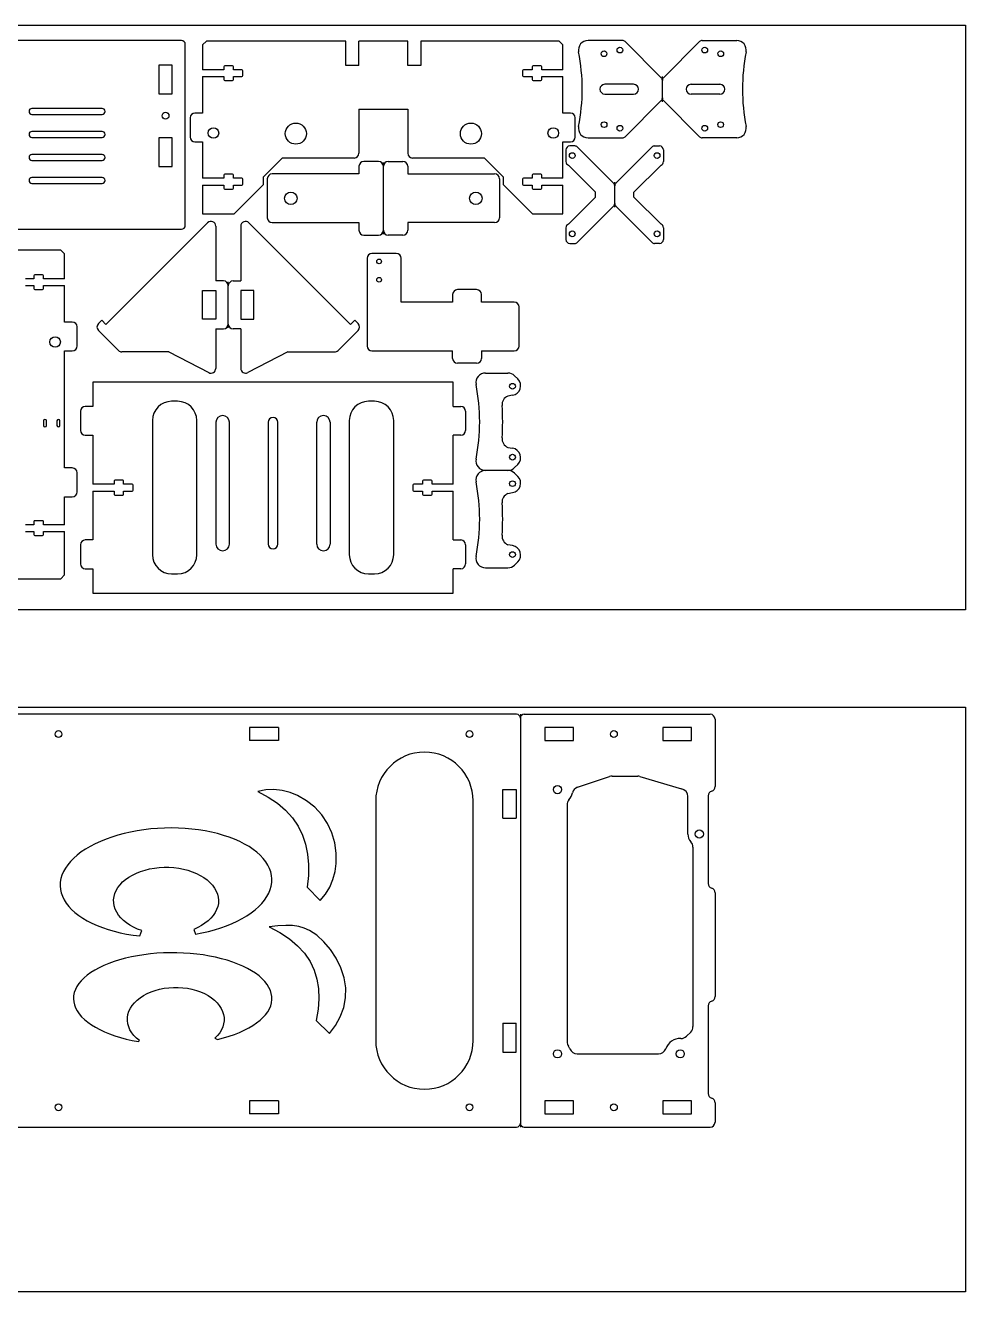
# Model space of a CAD drawing. Header units: inches. Extents: x -1252 to -440, y 63 to 1739.
# Drawn here: x -930 to -440, y 1079 to 1739 of the extents above; entities that cross this region are included whole.
import ezdxf

# ---------------------------------------------------------------- set-up
doc = ezdxf.new("R2010")
doc.units = ezdxf.units.IN
doc.header["$MEASUREMENT"] = 0
doc.linetypes.add('Continuous2', pattern=[0])

msp = doc.modelspace()

# ---------------------------------------------------------------- linework, layer by layer
at = {"color": 2, "linetype": 'Continuous2', "lineweight": -3, "true_color": 0xffff00}
for p, q in [((-1252.46, 1739.41), (-439.66, 1739.41)), ((-439.66, 1739.41), (-439.66, 1434.61)), ((-439.66, 1434.61), (-1252.46, 1434.61)), ((-1252.46, 1383.81), (-439.66, 1383.81)), ((-439.66, 1383.81), (-439.66, 1079.01)), ((-439.66, 1079.01), (-1252.46, 1079.01))]:
    msp.add_line(p, q, dxfattribs=at)
at = {"color": 1, "linetype": 'Continuous2', "lineweight": -3, "true_color": 0xff0000}
for p, q in [((-848.51, 1731.42), (-1059.79, 1731.42)), ((-835.47, 1731.17), (-837.47, 1729.17)), ((-762.82, 1731.17), (-835.47, 1731.17)), ((-762.82, 1718.47), (-762.82, 1731.17)), ((-755.96, 1718.47), (-755.96, 1731.17)), ((-730.56, 1731.17), (-755.96, 1731.17)), ((-730.56, 1718.47), (-730.56, 1731.17)), ((-723.7, 1731.17), (-723.7, 1718.47)), ((-651.67, 1731.17), (-723.7, 1731.17)), ((-649.67, 1729.17), (-651.67, 1731.17)), ((-618.63, 1731.51), (-636.54, 1731.51)), ((-598.38, 1712.09), (-617.21, 1730.92)), ((-597.21, 1712.09), (-578.38, 1730.92)), ((-576.97, 1731.51), (-559.05, 1731.51)), ((-846.51, 1635.12), (-846.51, 1729.42)), ((-837.47, 1729.17), (-837.47, 1716.22)), ((-649.67, 1716.22), (-649.67, 1729.17)), ((-826.47, 1717.8), (-826.47, 1716.22)), ((-821.97, 1718.3), (-825.97, 1718.3)), ((-821.47, 1716.22), (-821.47, 1717.8)), ((-755.96, 1718.47), (-762.82, 1718.47)), ((-723.7, 1718.47), (-730.56, 1718.47)), ((-665.67, 1717.8), (-665.67, 1716.22)), ((-661.17, 1718.3), (-665.17, 1718.3)), ((-660.67, 1716.22), (-660.67, 1717.8)), ((-826.47, 1716.22), (-837.47, 1716.22)), ((-837.47, 1712.67), (-837.47, 1693.67)), ((-837.47, 1712.67), (-826.47, 1712.67)), ((-826.47, 1712.67), (-826.47, 1711.08)), ((-825.97, 1710.58), (-821.97, 1710.58)), ((-816.97, 1716.22), (-821.47, 1716.22)), ((-821.47, 1711.08), (-821.47, 1712.67)), ((-821.47, 1712.67), (-816.97, 1712.67)), ((-816.47, 1713.17), (-816.47, 1715.72)), ((-670.67, 1715.72), (-670.67, 1713.17)), ((-665.67, 1716.22), (-670.17, 1716.22)), ((-670.17, 1712.67), (-665.67, 1712.67)), ((-665.67, 1712.67), (-665.67, 1711.08)), ((-665.17, 1710.58), (-661.17, 1710.58)), ((-649.67, 1716.22), (-660.67, 1716.22)), ((-660.67, 1711.08), (-660.67, 1712.67)), ((-660.67, 1712.67), (-649.67, 1712.67)), ((-649.67, 1693.67), (-649.67, 1712.67)), ((-617.21, 1681.29), (-598.38, 1700.12)), ((-578.38, 1681.29), (-597.21, 1700.12)), ((-843.97, 1691.17), (-843.97, 1681.17)), ((-837.47, 1693.67), (-841.47, 1693.67)), ((-755.96, 1695.62), (-730.56, 1695.62)), ((-755.96, 1695.62), (-755.96, 1672.72)), ((-730.56, 1695.62), (-730.56, 1672.72)), ((-645.67, 1693.67), (-649.67, 1693.67)), ((-643.17, 1681.17), (-643.17, 1691.17)), ((-841.47, 1678.67), (-837.47, 1678.67)), ((-837.47, 1678.67), (-837.47, 1659.67)), ((-649.67, 1659.67), (-649.67, 1678.67)), ((-649.67, 1678.67), (-645.67, 1678.67)), ((-636.54, 1680.71), (-618.63, 1680.71)), ((-559.05, 1680.71), (-576.97, 1680.71)), ((-648.04, 1674.48), (-648.04, 1668.33)), ((-643.47, 1676.48), (-646.04, 1676.48)), ((-623.23, 1657.06), (-642.06, 1675.89)), ((-622.06, 1657.06), (-603.23, 1675.89)), ((-601.81, 1676.48), (-599.24, 1676.48)), ((-597.24, 1674.48), (-597.24, 1668.33)), ((-805.96, 1660.22), (-795.96, 1670.22)), ((-758.46, 1670.22), (-795.96, 1670.22)), ((-755.96, 1665.91), (-755.96, 1661.91)), ((-745.76, 1668.41), (-753.46, 1668.41)), ((-740.76, 1668.41), (-733.06, 1668.41)), ((-730.56, 1665.91), (-730.56, 1661.91)), ((-690.56, 1670.22), (-728.06, 1670.22)), ((-690.56, 1670.22), (-680.56, 1660.22)), ((-632.64, 1652.33), (-646.78, 1666.48)), ((-612.64, 1652.33), (-598.5, 1666.48)), ((-826.47, 1659.67), (-837.47, 1659.67)), ((-826.47, 1661.25), (-826.47, 1659.67)), ((-821.97, 1661.75), (-825.97, 1661.75)), ((-821.47, 1659.67), (-821.47, 1661.25)), ((-816.97, 1659.67), (-821.47, 1659.67)), ((-816.47, 1656.62), (-816.47, 1659.17)), ((-805.96, 1660.22), (-805.96, 1656.17)), ((-803.77, 1659.41), (-803.77, 1639.01)), ((-755.96, 1661.91), (-801.27, 1661.91)), ((-730.56, 1661.91), (-685.25, 1661.91)), ((-682.75, 1659.41), (-682.75, 1639.01)), ((-680.56, 1656.17), (-680.56, 1660.22)), ((-670.67, 1659.17), (-670.67, 1656.62)), ((-665.67, 1659.67), (-670.17, 1659.67)), ((-665.67, 1661.25), (-665.67, 1659.67)), ((-661.17, 1661.75), (-665.17, 1661.75)), ((-660.67, 1659.67), (-660.67, 1661.25)), ((-649.67, 1659.67), (-660.67, 1659.67)), ((-837.47, 1656.12), (-837.47, 1641.17)), ((-837.47, 1656.12), (-826.47, 1656.12)), ((-826.47, 1656.12), (-826.47, 1654.53)), ((-825.97, 1654.03), (-821.97, 1654.03)), ((-821.47, 1654.53), (-821.47, 1656.12)), ((-821.47, 1656.12), (-816.97, 1656.12)), ((-820.96, 1641.17), (-805.96, 1656.17)), ((-680.56, 1656.17), (-665.56, 1641.17)), ((-670.17, 1656.12), (-665.67, 1656.12)), ((-665.67, 1656.12), (-665.67, 1654.53)), ((-665.17, 1654.03), (-661.17, 1654.03)), ((-660.67, 1654.53), (-660.67, 1656.12)), ((-660.67, 1656.12), (-649.67, 1656.12)), ((-649.67, 1641.17), (-649.67, 1656.12)), ((-632.64, 1649.82), (-632.64, 1652.33)), ((-612.64, 1649.82), (-612.64, 1652.33)), ((-646.78, 1635.68), (-632.64, 1649.82)), ((-642.06, 1626.26), (-623.23, 1645.09)), ((-603.23, 1626.26), (-622.06, 1645.09)), ((-598.5, 1635.68), (-612.64, 1649.82)), ((-837.47, 1641.17), (-820.96, 1641.17)), ((-665.56, 1641.17), (-649.67, 1641.17)), ((-1059.79, 1633.12), (-848.51, 1633.12)), ((-887.89, 1583.45), (-834.88, 1636.45)), ((-830.61, 1634.69), (-830.61, 1606.1)), ((-817.61, 1634.69), (-817.61, 1606.1)), ((-760.33, 1583.45), (-813.34, 1636.45)), ((-801.27, 1636.51), (-755.96, 1636.51)), ((-755.96, 1636.51), (-755.96, 1632.51)), ((-730.56, 1636.51), (-730.56, 1632.51)), ((-685.25, 1636.51), (-730.56, 1636.51)), ((-648.04, 1633.82), (-648.04, 1627.68)), ((-597.24, 1633.82), (-597.24, 1627.68)), ((-753.46, 1630.01), (-745.76, 1630.01)), ((-733.06, 1630.01), (-740.76, 1630.01)), ((-646.04, 1625.68), (-643.47, 1625.68)), ((-599.24, 1625.68), (-601.81, 1625.68)), ((-911.42, 1622.19), (-983.45, 1622.19)), ((-909.42, 1620.19), (-911.42, 1622.19)), ((-909.42, 1607.24), (-909.42, 1620.19)), ((-736.51, 1620.46), (-749.21, 1620.46)), ((-751.71, 1617.96), (-751.71, 1572.16)), ((-734.01, 1595.06), (-734.01, 1617.96)), ((-925.42, 1607.24), (-929.92, 1607.24)), ((-925.42, 1608.83), (-925.42, 1607.24)), ((-920.92, 1609.33), (-924.92, 1609.33)), ((-920.42, 1607.24), (-920.42, 1608.83)), ((-909.42, 1607.24), (-920.42, 1607.24)), ((-826.61, 1606.1), (-830.61, 1606.1)), ((-821.61, 1606.1), (-817.61, 1606.1)), ((-929.92, 1603.69), (-925.42, 1603.69)), ((-925.42, 1603.69), (-925.42, 1602.11)), ((-924.92, 1601.61), (-920.92, 1601.61)), ((-920.42, 1602.11), (-920.42, 1603.69)), ((-920.42, 1603.69), (-909.42, 1603.69)), ((-909.42, 1584.69), (-909.42, 1603.69)), ((-707.13, 1599.06), (-707.13, 1595.06)), ((-694.63, 1601.56), (-704.63, 1601.56)), ((-692.13, 1595.06), (-692.13, 1599.06)), ((-707.13, 1595.06), (-734.01, 1595.06)), ((-675.01, 1595.06), (-692.13, 1595.06)), ((-672.51, 1572.16), (-672.51, 1592.56)), ((-891.82, 1583.85), (-890.06, 1585.62)), ((-890.06, 1585.62), (-887.89, 1583.45)), ((-758.16, 1585.62), (-760.33, 1583.45)), ((-756.4, 1583.85), (-758.16, 1585.62)), ((-905.42, 1584.69), (-909.42, 1584.69)), ((-902.92, 1572.19), (-902.92, 1582.19)), ((-881.34, 1569.83), (-891.82, 1580.31)), ((-830.61, 1581.1), (-826.61, 1581.1)), ((-830.61, 1581.1), (-830.61, 1560.51)), ((-817.61, 1581.1), (-821.61, 1581.1)), ((-817.61, 1581.1), (-817.61, 1560.51)), ((-766.88, 1569.83), (-756.4, 1580.31)), ((-909.42, 1569.69), (-905.42, 1569.69)), ((-909.42, 1508.57), (-909.42, 1569.69)), ((-855.09, 1569.1), (-879.57, 1569.1)), ((-855.09, 1569.1), (-834.26, 1558.29)), ((-793.13, 1569.1), (-813.96, 1558.29)), ((-793.13, 1569.1), (-768.65, 1569.1)), ((-749.21, 1569.66), (-707.13, 1569.66)), ((-707.13, 1565.66), (-707.13, 1569.66)), ((-692.13, 1569.66), (-692.13, 1565.66)), ((-692.13, 1569.66), (-675.01, 1569.66)), ((-694.63, 1563.16), (-704.63, 1563.16)), ((-706.87, 1553.33), (-894.67, 1553.33)), ((-894.67, 1553.33), (-894.67, 1540.63)), ((-706.87, 1540.63), (-706.87, 1553.33)), ((-690.01, 1558.09), (-678.34, 1558.09)), ((-674.8, 1556.63), (-673.15, 1554.97)), ((-675.86, 1546.5), (-678.34, 1546.09)), ((-894.67, 1540.63), (-898.67, 1540.63)), ((-706.87, 1540.63), (-702.87, 1540.63)), ((-901.17, 1538.13), (-901.17, 1528.13)), ((-700.37, 1538.13), (-700.37, 1528.13)), ((-898.67, 1525.63), (-894.67, 1525.63)), ((-894.67, 1525.63), (-894.67, 1500.11)), ((-702.87, 1525.63), (-706.87, 1525.63)), ((-706.87, 1500.11), (-706.87, 1525.63)), ((-678.34, 1519.29), (-675.86, 1518.88)), ((-905.42, 1508.57), (-909.42, 1508.57)), ((-902.92, 1496.07), (-902.92, 1506.07)), ((-673.15, 1510.42), (-674.8, 1508.76)), ((-673.15, 1504.17), (-674.8, 1505.83)), ((-883.67, 1500.11), (-894.67, 1500.11)), ((-883.67, 1501.69), (-883.67, 1500.11)), ((-879.17, 1502.19), (-883.17, 1502.19)), ((-878.67, 1500.11), (-878.67, 1501.69)), ((-874.17, 1500.11), (-878.67, 1500.11)), ((-873.67, 1497.06), (-873.67, 1499.61)), ((-727.87, 1499.61), (-727.87, 1497.06)), ((-722.87, 1500.11), (-727.37, 1500.11)), ((-722.87, 1501.69), (-722.87, 1500.11)), ((-718.37, 1502.19), (-722.37, 1502.19)), ((-717.87, 1500.11), (-717.87, 1501.69)), ((-706.87, 1500.11), (-717.87, 1500.11)), ((-909.42, 1493.57), (-905.42, 1493.57)), ((-909.42, 1478.99), (-909.42, 1493.57)), ((-894.67, 1496.56), (-894.67, 1471.03)), ((-894.67, 1496.56), (-883.67, 1496.56)), ((-883.67, 1496.56), (-883.67, 1494.97)), ((-883.17, 1494.47), (-879.17, 1494.47)), ((-878.67, 1494.97), (-878.67, 1496.56)), ((-878.67, 1496.56), (-874.17, 1496.56)), ((-727.37, 1496.56), (-722.87, 1496.56)), ((-722.87, 1496.56), (-722.87, 1494.97)), ((-722.37, 1494.47), (-718.37, 1494.47)), ((-717.87, 1494.97), (-717.87, 1496.56)), ((-717.87, 1496.56), (-706.87, 1496.56)), ((-706.87, 1471.03), (-706.87, 1496.56)), ((-678.34, 1495.29), (-675.86, 1495.7)), ((-925.42, 1480.57), (-925.42, 1478.99)), ((-920.92, 1481.07), (-924.92, 1481.07)), ((-920.42, 1478.99), (-920.42, 1480.57)), ((-925.42, 1478.99), (-929.92, 1478.99)), ((-929.92, 1475.44), (-925.42, 1475.44)), ((-925.42, 1475.44), (-925.42, 1473.85)), ((-924.92, 1473.35), (-920.92, 1473.35)), ((-909.42, 1478.99), (-920.42, 1478.99)), ((-920.42, 1473.85), (-920.42, 1475.44)), ((-920.42, 1475.44), (-909.42, 1475.44)), ((-909.42, 1452.77), (-909.42, 1475.44)), ((-901.17, 1468.53), (-901.17, 1458.53)), ((-894.67, 1471.03), (-898.67, 1471.03)), ((-706.87, 1471.03), (-702.87, 1471.03)), ((-700.37, 1468.53), (-700.37, 1458.53)), ((-675.86, 1468.08), (-678.34, 1468.49)), ((-674.8, 1457.96), (-673.15, 1459.62)), ((-898.67, 1456.03), (-894.67, 1456.03)), ((-894.67, 1456.03), (-894.67, 1443.33)), ((-702.87, 1456.03), (-706.87, 1456.03)), ((-706.87, 1443.33), (-706.87, 1456.03)), ((-690.01, 1456.49), (-678.34, 1456.49)), ((-934.82, 1450.77), (-911.42, 1450.77)), ((-911.42, 1450.77), (-909.42, 1452.77)), ((-894.67, 1443.33), (-706.87, 1443.33)), ((-673.83, 1380.12), (-937.83, 1380.12)), ((-669.83, 1380.12), (-572.83, 1380.12)), ((-570.33, 1377.62), (-570.33, 1342.39)), ((-573.83, 1337.62), (-573.83, 1291.82)), ((-570.33, 1287.05), (-570.33, 1232.91)), ((-573.83, 1228.14), (-573.83, 1182.34)), ((-570.33, 1177.57), (-570.33, 1167.34)), ((-937.83, 1164.84), (-673.83, 1164.84)), ((-669.83, 1164.84), (-572.83, 1164.84))]:
    msp.add_line(p, q, dxfattribs=at)
at = {"color": 5, "linetype": 'Continuous2', "lineweight": -3, "true_color": 0x0000ff}
for p, q in [((-853.39, 1718.72), (-860.25, 1718.72)), ((-860.25, 1718.72), (-860.25, 1703.72)), ((-853.39, 1703.72), (-853.39, 1718.72)), ((-597.8, 1699.54), (-597.8, 1712.68)), ((-612.8, 1708.66), (-627.8, 1708.66)), ((-582.8, 1708.66), (-567.8, 1708.66)), ((-860.25, 1703.72), (-853.39, 1703.72)), ((-627.8, 1703.56), (-612.8, 1703.56)), ((-567.8, 1703.56), (-582.8, 1703.56)), ((-889.92, 1696.06), (-926.47, 1696.06)), ((-926.47, 1692.98), (-889.92, 1692.98)), ((-889.92, 1684.06), (-926.47, 1684.06)), ((-926.47, 1680.98), (-889.92, 1680.98)), ((-853.39, 1680.82), (-860.25, 1680.82)), ((-860.25, 1680.82), (-860.25, 1665.82)), ((-853.39, 1665.82), (-853.39, 1680.82)), ((-889.92, 1672.06), (-926.47, 1672.06)), ((-926.47, 1668.98), (-889.92, 1668.98)), ((-860.25, 1665.82), (-853.39, 1665.82)), ((-743.26, 1630.51), (-743.26, 1667.91)), ((-889.92, 1660.06), (-926.47, 1660.06)), ((-622.64, 1644.5), (-622.64, 1657.65)), ((-926.47, 1656.98), (-889.92, 1656.98)), ((-824.11, 1581.6), (-824.11, 1605.6)), ((-837.49, 1601.1), (-830.61, 1601.1)), ((-837.49, 1586.1), (-837.49, 1601.1)), ((-830.61, 1601.1), (-830.61, 1586.1)), ((-810.73, 1601.1), (-817.61, 1601.1)), ((-817.61, 1601.1), (-817.61, 1586.1)), ((-810.73, 1586.1), (-810.73, 1601.1)), ((-830.61, 1586.1), (-837.49, 1586.1)), ((-817.61, 1586.1), (-810.73, 1586.1)), ((-850.52, 1543.33), (-853.67, 1543.33)), ((-747.87, 1543.33), (-751.02, 1543.33)), ((-920.42, 1533.17), (-920.42, 1530.77)), ((-918.92, 1530.77), (-918.92, 1533.17)), ((-913.42, 1533.17), (-913.42, 1530.77)), ((-911.92, 1530.77), (-911.92, 1533.17)), ((-863.67, 1533.33), (-863.67, 1463.33)), ((-840.52, 1463.33), (-840.52, 1533.33)), ((-830.52, 1532.38), (-830.52, 1468.88)), ((-823.52, 1468.88), (-823.52, 1532.38)), ((-803.31, 1532.38), (-803.31, 1468.88)), ((-798.23, 1468.88), (-798.23, 1532.38)), ((-778.02, 1468.88), (-778.02, 1532.38)), ((-771.02, 1532.38), (-771.02, 1468.88)), ((-761.02, 1533.33), (-761.02, 1463.33)), ((-737.87, 1463.33), (-737.87, 1533.33)), ((-676.34, 1507.29), (-692.01, 1507.29)), ((-853.67, 1453.33), (-850.52, 1453.33)), ((-751.02, 1453.33), (-747.87, 1453.33)), ((-671.83, 1380.12), (-671.83, 1164.84)), ((-798.01, 1373.24), (-813.01, 1373.24)), ((-813.01, 1373.24), (-813.01, 1366.38)), ((-798.01, 1373.24), (-798.01, 1366.38)), ((-644.13, 1373.24), (-659.13, 1373.24)), ((-659.13, 1373.24), (-659.13, 1366.38)), ((-644.13, 1366.38), (-644.13, 1373.24)), ((-582.53, 1373.24), (-597.53, 1373.24)), ((-597.53, 1373.24), (-597.53, 1366.38)), ((-582.53, 1366.38), (-582.53, 1373.24)), ((-798.01, 1366.38), (-813.01, 1366.38)), ((-659.13, 1366.38), (-644.13, 1366.38)), ((-597.53, 1366.38), (-582.53, 1366.38)), ((-642.02, 1342.07), (-625.32, 1347.65)), ((-624.05, 1347.86), (-610.64, 1347.86)), ((-609.49, 1347.69), (-587.89, 1341.25)), ((-804.53, 1340.66), (-808.74, 1339.78)), ((-800.28, 1340.85), (-804.53, 1340.66)), ((-796.06, 1340.4), (-800.28, 1340.85)), ((-680.96, 1340.98), (-674.1, 1340.98)), ((-680.96, 1325.98), (-680.96, 1340.98)), ((-674.1, 1340.98), (-674.1, 1325.98)), ((-808.74, 1339.78), (-803.29, 1336.91)), ((-803.29, 1336.91), (-798.46, 1333.68)), ((-791.93, 1339.35), (-796.06, 1340.4)), ((-787.96, 1337.75), (-791.93, 1339.35)), ((-783.29, 1335.05), (-787.96, 1337.75)), ((-779.07, 1331.65), (-783.29, 1335.05)), ((-747.23, 1334.98), (-747.23, 1209.98)), ((-696.43, 1209.98), (-696.43, 1334.98)), ((-584.5, 1317.65), (-584.5, 1337.3)), ((-798.46, 1333.68), (-794.26, 1330.08)), ((-794.26, 1330.08), (-790.69, 1326.11)), ((-775.41, 1327.65), (-779.07, 1331.65)), ((-772.42, 1323.13), (-775.41, 1327.65)), ((-647.48, 1332.91), (-647.48, 1209.37)), ((-853.73, 1320.83), (-857.34, 1320.78)), ((-850.14, 1320.77), (-853.73, 1320.83)), ((-790.69, 1326.11), (-787.75, 1321.78)), ((-787.75, 1321.78), (-785.44, 1317.08)), ((-770.15, 1318.21), (-772.42, 1323.13)), ((-680.96, 1325.98), (-674.1, 1325.98)), ((-887.84, 1315.02), (-890.74, 1313.85)), ((-884.8, 1316.1), (-887.84, 1315.02)), ((-881.64, 1317.08), (-884.8, 1316.1)), ((-878.37, 1317.95), (-881.64, 1317.08)), ((-875.02, 1318.71), (-878.37, 1317.95)), ((-871.58, 1319.36), (-875.02, 1318.71)), ((-868.08, 1319.89), (-871.58, 1319.36)), ((-864.53, 1320.3), (-868.08, 1319.89)), ((-860.94, 1320.6), (-864.53, 1320.3)), ((-857.34, 1320.78), (-860.94, 1320.6)), ((-846.57, 1320.58), (-850.14, 1320.77)), ((-843.04, 1320.27), (-846.57, 1320.58)), ((-839.58, 1319.84), (-843.04, 1320.27)), ((-836.18, 1319.3), (-839.58, 1319.84)), ((-832.87, 1318.64), (-836.18, 1319.3)), ((-829.67, 1317.87), (-832.87, 1318.64)), ((-826.57, 1316.99), (-829.67, 1317.87)), ((-823.61, 1316.01), (-826.57, 1316.99)), ((-820.79, 1314.92), (-823.61, 1316.01)), ((-818.12, 1313.74), (-820.79, 1314.92)), ((-785.44, 1317.08), (-783.83, 1312.31)), ((-768.61, 1313.02), (-770.15, 1318.21)), ((-900.78, 1308.3), (-902.84, 1306.72)), ((-898.53, 1309.8), (-900.78, 1308.3)), ((-896.1, 1311.23), (-898.53, 1309.8)), ((-893.5, 1312.59), (-896.1, 1311.23)), ((-890.74, 1313.85), (-893.5, 1312.59)), ((-815.61, 1312.47), (-818.12, 1313.74)), ((-813.28, 1311.11), (-815.61, 1312.47)), ((-811.13, 1309.67), (-813.28, 1311.11)), ((-809.18, 1308.16), (-811.13, 1309.67)), ((-807.43, 1306.58), (-809.18, 1308.16)), ((-783.83, 1312.31), (-782.78, 1307.21)), ((-767.83, 1307.68), (-768.61, 1313.02)), ((-767.84, 1302.3), (-767.83, 1307.68)), ((-581.84, 1310.86), (-581.84, 1217.23)), ((-907.82, 1301.66), (-909.05, 1299.89)), ((-906.37, 1303.4), (-907.82, 1301.66)), ((-904.71, 1305.09), (-906.37, 1303.4)), ((-902.84, 1306.72), (-904.71, 1305.09)), ((-805.88, 1304.94), (-807.43, 1306.58)), ((-804.56, 1303.24), (-805.88, 1304.94)), ((-803.46, 1301.5), (-804.56, 1303.24)), ((-802.58, 1299.72), (-803.46, 1301.5)), ((-782.78, 1307.21), (-782.29, 1301.79)), ((-782.29, 1301.79), (-782.36, 1296.04)), ((-768.42, 1298.06), (-767.84, 1302.3)), ((-911.37, 1294.4), (-911.68, 1292.54)), ((-910.83, 1296.25), (-911.37, 1294.4)), ((-910.05, 1298.08), (-910.83, 1296.25)), ((-909.05, 1299.89), (-910.05, 1298.08)), ((-877.65, 1293.97), (-875.93, 1295.19)), ((-875.93, 1295.19), (-874.04, 1296.3)), ((-874.04, 1296.3), (-872, 1297.29)), ((-872, 1297.29), (-869.82, 1298.15)), ((-869.82, 1298.15), (-867.52, 1298.88)), ((-867.52, 1298.88), (-865.13, 1299.46)), ((-865.13, 1299.46), (-862.66, 1299.91)), ((-862.66, 1299.91), (-860.14, 1300.2)), ((-860.14, 1300.2), (-857.59, 1300.34)), ((-857.59, 1300.34), (-855.03, 1300.32)), ((-855.03, 1300.32), (-852.48, 1300.16)), ((-852.48, 1300.16), (-849.97, 1299.84)), ((-849.97, 1299.84), (-847.51, 1299.37)), ((-847.51, 1299.37), (-845.14, 1298.75)), ((-845.14, 1298.75), (-842.86, 1298)), ((-842.86, 1298), (-840.71, 1297.11)), ((-840.71, 1297.11), (-838.69, 1296.1)), ((-838.69, 1296.1), (-836.83, 1294.97)), ((-836.83, 1294.97), (-835.15, 1293.73)), ((-801.93, 1297.91), (-802.58, 1299.72)), ((-801.52, 1296.08), (-801.93, 1297.91)), ((-801.34, 1294.23), (-801.52, 1296.08)), ((-782.36, 1296.04), (-782.99, 1289.97)), ((-769.54, 1293.94), (-768.42, 1298.06)), ((-911.68, 1292.54), (-911.76, 1290.68)), ((-911.76, 1290.68), (-911.6, 1288.83)), ((-911.6, 1288.83), (-911.2, 1287)), ((-883.22, 1286.66), (-882.55, 1288.25)), ((-882.55, 1288.25), (-881.64, 1289.78)), ((-881.64, 1289.78), (-880.52, 1291.26)), ((-880.52, 1291.26), (-879.18, 1292.66)), ((-879.18, 1292.66), (-877.65, 1293.97)), ((-835.15, 1293.73), (-833.65, 1292.4)), ((-833.65, 1292.4), (-832.35, 1290.99)), ((-832.35, 1290.99), (-831.27, 1289.5)), ((-831.27, 1289.5), (-830.41, 1287.96)), ((-830.41, 1287.96), (-829.77, 1286.37)), ((-802.98, 1286.83), (-802.22, 1288.66)), ((-802.22, 1288.66), (-801.69, 1290.51)), ((-801.69, 1290.51), (-801.4, 1292.37)), ((-801.4, 1292.37), (-801.34, 1294.23)), ((-782.99, 1289.97), (-776.18, 1282.92)), ((-773.41, 1286.31), (-771.2, 1290)), ((-771.2, 1290), (-769.54, 1293.94)), ((-911.2, 1287), (-910.57, 1285.18)), ((-910.57, 1285.18), (-909.71, 1283.4)), ((-909.71, 1283.4), (-908.62, 1281.66)), ((-908.62, 1281.66), (-907.31, 1279.96)), ((-883.87, 1283.41), (-883.67, 1285.05)), ((-883.83, 1281.77), (-883.87, 1283.41)), ((-883.56, 1280.14), (-883.83, 1281.77)), ((-883.67, 1285.05), (-883.22, 1286.66)), ((-829.77, 1286.37), (-829.37, 1284.74)), ((-829.29, 1281.47), (-829.61, 1279.84)), ((-829.37, 1284.74), (-829.21, 1283.11)), ((-829.21, 1283.11), (-829.29, 1281.47)), ((-808.26, 1279.81), (-806.61, 1281.5)), ((-806.61, 1281.5), (-805.18, 1283.24)), ((-805.18, 1283.24), (-803.97, 1285.02)), ((-803.97, 1285.02), (-802.98, 1286.83)), ((-776.18, 1282.92), (-773.41, 1286.31)), ((-907.31, 1279.96), (-905.79, 1278.32)), ((-905.79, 1278.32), (-904.05, 1276.73)), ((-904.05, 1276.73), (-902.11, 1275.22)), ((-902.11, 1275.22), (-899.98, 1273.77)), ((-883.05, 1278.53), (-883.56, 1280.14)), ((-882.3, 1276.96), (-883.05, 1278.53)), ((-881.33, 1275.44), (-882.3, 1276.96)), ((-880.14, 1273.99), (-881.33, 1275.44)), ((-831.97, 1275.17), (-833.2, 1273.73)), ((-830.96, 1276.67), (-831.97, 1275.17)), ((-830.17, 1278.23), (-830.96, 1276.67)), ((-829.61, 1279.84), (-830.17, 1278.23)), ((-816.81, 1273.64), (-814.4, 1275.08)), ((-814.4, 1275.08), (-812.16, 1276.59)), ((-812.16, 1276.59), (-810.11, 1278.17)), ((-810.11, 1278.17), (-808.26, 1279.81)), ((-899.98, 1273.77), (-897.66, 1272.41)), ((-897.66, 1272.41), (-895.17, 1271.13)), ((-895.17, 1271.13), (-892.51, 1269.94)), ((-892.51, 1269.94), (-889.7, 1268.85)), ((-889.7, 1268.85), (-886.74, 1267.85)), ((-878.75, 1272.61), (-880.14, 1273.99)), ((-877.15, 1271.32), (-878.75, 1272.61)), ((-875.38, 1270.14), (-877.15, 1271.32)), ((-873.45, 1269.06), (-875.38, 1270.14)), ((-871.36, 1268.11), (-873.45, 1269.06)), ((-869.15, 1267.29), (-871.36, 1268.11)), ((-840.02, 1268.88), (-842.14, 1267.95)), ((-838.06, 1269.93), (-840.02, 1268.88)), ((-836.26, 1271.1), (-838.06, 1269.93)), ((-834.63, 1272.36), (-836.26, 1271.1)), ((-833.2, 1273.73), (-834.63, 1272.36)), ((-831.22, 1267.77), (-828.07, 1268.75)), ((-828.07, 1268.75), (-825.04, 1269.84)), ((-825.04, 1269.84), (-822.15, 1271.02)), ((-822.15, 1271.02), (-819.4, 1272.29)), ((-819.4, 1272.29), (-816.81, 1273.64)), ((-798.19, 1269.83), (-802.82, 1269.27)), ((-802.82, 1269.27), (-797.17, 1266.33)), ((-794.14, 1270.05), (-798.19, 1269.83)), ((-790.57, 1269.94), (-794.14, 1270.05)), ((-787.4, 1269.48), (-790.57, 1269.94)), ((-784.51, 1268.64), (-787.4, 1269.48)), ((-781.82, 1267.43), (-784.51, 1268.64)), ((-886.74, 1267.85), (-883.66, 1266.97)), ((-883.66, 1266.97), (-880.46, 1266.19)), ((-880.46, 1266.19), (-877.16, 1265.52)), ((-877.16, 1265.52), (-873.77, 1264.97)), ((-873.77, 1264.97), (-870.31, 1264.53)), ((-870.31, 1264.53), (-869.15, 1267.29)), ((-842.14, 1267.95), (-841.26, 1265.46)), ((-841.26, 1265.46), (-837.83, 1266.12)), ((-837.83, 1266.12), (-834.48, 1266.89)), ((-834.48, 1266.89), (-831.22, 1267.77)), ((-797.17, 1266.33), (-792.21, 1263.05)), ((-792.21, 1263.05), (-787.95, 1259.44)), ((-777.95, 1264.88), (-781.82, 1267.43)), ((-774.22, 1261.51), (-777.95, 1264.88)), ((-770.79, 1257.46), (-774.22, 1261.51)), ((-864.73, 1255.15), (-868.11, 1254.74)), ((-861.31, 1255.46), (-864.73, 1255.15)), ((-857.85, 1255.66), (-861.31, 1255.46)), ((-854.36, 1255.76), (-857.85, 1255.66)), ((-850.88, 1255.74), (-854.36, 1255.76)), ((-847.4, 1255.62), (-850.88, 1255.74)), ((-843.94, 1255.39), (-847.4, 1255.62)), ((-840.53, 1255.05), (-843.94, 1255.39)), ((-837.18, 1254.6), (-840.53, 1255.05)), ((-787.95, 1259.44), (-784.38, 1255.49)), ((-784.38, 1255.49), (-781.5, 1251.22)), ((-767.8, 1252.89), (-770.79, 1257.46)), ((-888.99, 1249.09), (-891.42, 1247.93)), ((-886.39, 1250.16), (-888.99, 1249.09)), ((-883.65, 1251.16), (-886.39, 1250.16)), ((-880.76, 1252.06), (-883.65, 1251.16)), ((-877.75, 1252.88), (-880.76, 1252.06)), ((-874.63, 1253.6), (-877.75, 1252.88)), ((-871.41, 1254.22), (-874.63, 1253.6)), ((-868.11, 1254.74), (-871.41, 1254.22)), ((-833.89, 1254.06), (-837.18, 1254.6)), ((-830.7, 1253.41), (-833.89, 1254.06)), ((-827.61, 1252.66), (-830.7, 1253.41)), ((-824.63, 1251.82), (-827.61, 1252.66)), ((-821.78, 1250.89), (-824.63, 1251.82)), ((-819.08, 1249.88), (-821.78, 1250.89)), ((-816.52, 1248.78), (-819.08, 1249.88)), ((-814.14, 1247.6), (-816.52, 1248.78)), ((-781.5, 1251.22), (-779.32, 1246.62)), ((-765.38, 1247.93), (-767.8, 1252.89)), ((-899.3, 1242.64), (-900.77, 1241.17)), ((-897.63, 1244.05), (-899.3, 1242.64)), ((-895.75, 1245.41), (-897.63, 1244.05)), ((-893.68, 1246.7), (-895.75, 1245.41)), ((-891.42, 1247.93), (-893.68, 1246.7)), ((-811.93, 1246.35), (-814.14, 1247.6)), ((-809.91, 1245.04), (-811.93, 1246.35)), ((-808.09, 1243.67), (-809.91, 1245.04)), ((-806.47, 1242.24), (-808.09, 1243.67)), ((-805.06, 1240.77), (-806.47, 1242.24)), ((-779.32, 1246.62), (-777.9, 1241.98)), ((-777.9, 1241.98), (-777.09, 1237.04)), ((-763.69, 1242.75), (-765.38, 1247.93)), ((-762.87, 1237.49), (-763.69, 1242.75)), ((-904.41, 1234.97), (-904.75, 1233.37)), ((-903.84, 1236.56), (-904.41, 1234.97)), ((-903.04, 1238.13), (-903.84, 1236.56)), ((-902.02, 1239.67), (-903.04, 1238.13)), ((-900.77, 1241.17), (-902.02, 1239.67)), ((-866.41, 1234.48), (-864.36, 1235.38)), ((-864.36, 1235.38), (-862.18, 1236.14)), ((-862.18, 1236.14), (-859.91, 1236.76)), ((-859.91, 1236.76), (-857.55, 1237.23)), ((-857.55, 1237.23), (-855.14, 1237.54)), ((-855.14, 1237.54), (-852.7, 1237.7)), ((-852.7, 1237.7), (-850.24, 1237.69)), ((-850.24, 1237.69), (-847.79, 1237.53)), ((-847.79, 1237.53), (-845.38, 1237.21)), ((-845.38, 1237.21), (-843.03, 1236.74)), ((-843.03, 1236.74), (-840.76, 1236.12)), ((-840.76, 1236.12), (-838.59, 1235.35)), ((-838.59, 1235.35), (-836.54, 1234.45)), ((-803.87, 1239.25), (-805.06, 1240.77)), ((-802.91, 1237.7), (-803.87, 1239.25)), ((-802.17, 1236.13), (-802.91, 1237.7)), ((-801.67, 1234.54), (-802.17, 1236.13)), ((-777.09, 1237.04), (-776.9, 1231.81)), ((-762.96, 1232.28), (-762.87, 1237.49)), ((-904.75, 1233.37), (-904.85, 1231.76)), ((-904.85, 1231.76), (-904.72, 1230.15)), ((-904.72, 1230.15), (-904.35, 1228.55)), ((-904.35, 1228.55), (-903.75, 1226.96)), ((-874.2, 1228.28), (-873.02, 1229.71)), ((-873.02, 1229.71), (-871.64, 1231.06)), ((-871.64, 1231.06), (-870.07, 1232.31)), ((-870.07, 1232.31), (-868.32, 1233.46)), ((-868.32, 1233.46), (-866.41, 1234.48)), ((-836.54, 1234.45), (-834.64, 1233.42)), ((-834.64, 1233.42), (-832.89, 1232.27)), ((-832.89, 1232.27), (-831.32, 1231.02)), ((-831.32, 1231.02), (-829.95, 1229.67)), ((-829.95, 1229.67), (-828.78, 1228.23)), ((-801.99, 1228.11), (-801.56, 1229.71)), ((-801.39, 1232.93), (-801.67, 1234.54)), ((-801.56, 1229.71), (-801.36, 1231.32)), ((-801.36, 1231.32), (-801.39, 1232.93)), ((-776.9, 1231.81), (-777.33, 1226.29)), ((-763.93, 1227.19), (-762.96, 1232.28)), ((-903.75, 1226.96), (-902.91, 1225.4)), ((-902.91, 1225.4), (-901.85, 1223.87)), ((-901.85, 1223.87), (-900.57, 1222.37)), ((-900.57, 1222.37), (-899.08, 1220.91)), ((-876.7, 1220.38), (-876.67, 1222.01)), ((-876.67, 1222.01), (-876.4, 1223.63)), ((-876.4, 1223.63), (-875.9, 1225.23)), ((-875.9, 1225.23), (-875.16, 1226.78)), ((-875.16, 1226.78), (-874.2, 1228.28)), ((-828.78, 1228.23), (-827.82, 1226.73)), ((-827.82, 1226.73), (-827.09, 1225.18)), ((-827.09, 1225.18), (-826.59, 1223.58)), ((-826.59, 1223.58), (-826.33, 1221.96)), ((-826.33, 1221.96), (-826.31, 1220.33)), ((-807.56, 1220.52), (-806.01, 1221.96)), ((-806.01, 1221.96), (-804.67, 1223.45)), ((-804.67, 1223.45), (-803.55, 1224.98)), ((-803.55, 1224.98), (-802.65, 1226.53)), ((-802.65, 1226.53), (-801.99, 1228.11)), ((-777.33, 1226.29), (-778.37, 1220.47)), ((-768.18, 1217.8), (-765.69, 1222.34)), ((-765.69, 1222.34), (-763.93, 1227.19)), ((-899.08, 1220.91), (-897.37, 1219.51)), ((-897.37, 1219.51), (-895.47, 1218.16)), ((-895.47, 1218.16), (-893.37, 1216.87)), ((-893.37, 1216.87), (-891.08, 1215.65)), ((-891.08, 1215.65), (-888.63, 1214.51)), ((-876.49, 1218.76), (-876.7, 1220.38)), ((-876.04, 1217.15), (-876.49, 1218.76)), ((-875.36, 1215.59), (-876.04, 1217.15)), ((-874.46, 1214.07), (-875.36, 1215.59)), ((-827.67, 1215.54), (-828.58, 1214.03)), ((-826.98, 1217.1), (-827.67, 1215.54)), ((-826.53, 1218.71), (-826.98, 1217.1)), ((-826.31, 1220.33), (-826.53, 1218.71)), ((-818.27, 1214.21), (-815.76, 1215.33)), ((-815.76, 1215.33), (-813.43, 1216.53)), ((-813.43, 1216.53), (-811.28, 1217.8)), ((-811.28, 1217.8), (-809.32, 1219.13)), ((-809.32, 1219.13), (-807.56, 1220.52)), ((-778.37, 1220.47), (-771.32, 1213.67)), ((-771.32, 1213.67), (-768.18, 1217.8)), ((-680.96, 1218.98), (-674.1, 1218.98)), ((-680.96, 1218.98), (-680.96, 1203.98)), ((-674.1, 1203.98), (-674.1, 1218.98)), ((-888.63, 1214.51), (-886.01, 1213.44)), ((-886.01, 1213.44), (-883.25, 1212.46)), ((-883.25, 1212.46), (-880.34, 1211.57)), ((-880.34, 1211.57), (-877.32, 1210.77)), ((-877.32, 1210.77), (-874.18, 1210.06)), ((-873.33, 1212.62), (-874.46, 1214.07)), ((-874.18, 1210.06), (-870.95, 1209.46)), ((-872, 1211.25), (-873.33, 1212.62)), ((-870.47, 1209.98), (-872, 1211.25)), ((-870.95, 1209.46), (-870.47, 1209.98)), ((-829.72, 1212.58), (-831.05, 1211.21)), ((-831.05, 1211.21), (-829.73, 1210.56)), ((-829.73, 1210.56), (-826.67, 1211.34)), ((-828.58, 1214.03), (-829.72, 1212.58)), ((-826.67, 1211.34), (-823.73, 1212.21)), ((-823.73, 1212.21), (-820.92, 1213.17)), ((-820.92, 1213.17), (-818.27, 1214.21)), ((-585.2, 1212.21), (-583.01, 1214.41)), ((-680.96, 1203.98), (-674.1, 1203.98)), ((-642.23, 1203.05), (-599.79, 1203.05)), ((-798.01, 1178.58), (-813.01, 1178.58)), ((-813.01, 1178.58), (-813.01, 1171.72)), ((-798.01, 1178.58), (-798.01, 1171.72)), ((-644.13, 1178.58), (-659.13, 1178.58)), ((-659.13, 1178.58), (-659.13, 1171.72)), ((-644.13, 1171.72), (-644.13, 1178.58)), ((-582.53, 1178.58), (-597.53, 1178.58)), ((-597.53, 1178.58), (-597.53, 1171.72)), ((-582.53, 1171.72), (-582.53, 1178.58)), ((-798.01, 1171.72), (-813.01, 1171.72)), ((-659.13, 1171.72), (-644.13, 1171.72)), ((-597.53, 1171.72), (-582.53, 1171.72))]:
    msp.add_line(p, q, dxfattribs=at)
for centre, radius in [((-628.22, 1724.61), 1.5), ((-619.91, 1726.51), 1.5), ((-575.68, 1726.51), 1.5), ((-567.37, 1724.61), 1.5), ((-856.82, 1692.27), 1.78), ((-831.85, 1683.25), 2.75), ((-788.9, 1682.92), 5.5), ((-697.62, 1682.92), 5.5), ((-654.67, 1683.25), 2.75), ((-628.2, 1687.61), 1.5), ((-619.91, 1685.71), 1.5), ((-575.68, 1685.71), 1.5), ((-567.4, 1687.61), 1.5), ((-644.76, 1671.48), 1.5), ((-600.53, 1671.48), 1.5), ((-791.5, 1649.21), 3.25), ((-695.01, 1649.21), 3.25), ((-644.76, 1630.68), 1.5), ((-600.53, 1630.68), 1.5), ((-745.46, 1616.3), 1.21), ((-745.46, 1606.7), 1.21), ((-914.42, 1574.27), 2.75), ((-675.92, 1551.19), 1.5), ((-675.94, 1514.19), 1.5), ((-675.94, 1500.39), 1.5), ((-675.92, 1463.39), 1.5), ((-912.65, 1369.81), 1.77), ((-698.36, 1369.81), 1.77), ((-623.05, 1369.81), 1.78), ((-652.48, 1340.85), 2.13), ((-578.5, 1317.65), 2.13), ((-652.48, 1203.05), 2.13), ((-588.48, 1203.05), 2.13), ((-912.65, 1175.15), 1.77), ((-698.36, 1175.15), 1.77), ((-623.05, 1175.15), 1.78)]:
    msp.add_circle(centre, radius, dxfattribs=at)
at = {"color": 1, "linetype": 'Continuous2', "lineweight": -3, "true_color": 0xff0000}
for centre, radius, start, end in [((-848.51, 1729.42), 2, 360, 90), ((-636.54, 1726.51), 5, 90, 191.03272), ((-618.63, 1729.51), 2, 45, 90), ((-576.97, 1729.51), 2, 90, 135), ((-559.05, 1726.51), 5, 348.96728, 90), ((-741.17, 1706.11), 101.6, 348.96728, 11.03272), ((-454.42, 1706.11), 101.6, 168.96728, 191.03272), ((-825.97, 1717.8), 0.5, 90, 180), ((-821.97, 1717.8), 0.5, 360, 90), ((-665.17, 1717.8), 0.5, 90, 180), ((-661.17, 1717.8), 0.5, 360, 90), ((-825.97, 1711.08), 0.5, 180, 270), ((-821.97, 1711.08), 0.5, 270, 360), ((-816.97, 1715.72), 0.5, 0, 90), ((-816.97, 1713.17), 0.5, 270, 0), ((-670.17, 1715.72), 0.5, 90, 180), ((-670.17, 1713.17), 0.5, 180, 270), ((-665.17, 1711.08), 0.5, 180, 270), ((-661.17, 1711.08), 0.5, 270, 360), ((-599.8, 1710.68), 2, 360, 45), ((-595.8, 1710.68), 2, 135, 180), ((-599.8, 1701.54), 2, 315, 360), ((-595.8, 1701.54), 2, 180, 225), ((-841.47, 1691.17), 2.5, 90, 180), ((-645.67, 1691.17), 2.5, 360, 90), ((-636.54, 1685.71), 5, 168.96728, 270), ((-559.05, 1685.71), 5, 270, 11.03272), ((-841.47, 1681.17), 2.5, 180, 270), ((-645.67, 1681.17), 2.5, 270, 0), ((-618.63, 1682.71), 2, 270, 315), ((-576.97, 1682.71), 2, 225, 270), ((-758.46, 1672.72), 2.5, 270, 0), ((-728.06, 1672.72), 2.5, 180, 270), ((-646.04, 1674.48), 2, 90, 180), ((-643.47, 1674.48), 2, 45, 90), ((-601.81, 1674.48), 2, 90, 135), ((-599.24, 1674.48), 2, 0, 90), ((-753.46, 1665.91), 2.5, 90, 180), ((-745.76, 1665.91), 2.5, 360, 90), ((-740.76, 1665.91), 2.5, 90, 180), ((-733.06, 1665.91), 2.5, 0, 90), ((-646.04, 1668.33), 2, 180, 248.21851), ((-599.24, 1668.33), 2, 291.78149, 0), ((-825.97, 1661.25), 0.5, 90, 180), ((-821.97, 1661.25), 0.5, 360, 90), ((-816.97, 1659.17), 0.5, 360, 90), ((-801.27, 1659.41), 2.5, 90, 180), ((-685.25, 1659.41), 2.5, 360, 90), ((-670.17, 1659.17), 0.5, 90, 180), ((-665.17, 1661.25), 0.5, 90, 180), ((-661.17, 1661.25), 0.5, 360, 90), ((-825.97, 1654.53), 0.5, 180, 270), ((-821.97, 1654.53), 0.5, 270, 0), ((-816.97, 1656.62), 0.5, 270, 0), ((-670.17, 1656.62), 0.5, 180, 270), ((-665.17, 1654.53), 0.5, 180, 270), ((-661.17, 1654.53), 0.5, 270, 360), ((-624.64, 1655.65), 2, 0, 45), ((-620.64, 1655.65), 2, 135, 180), ((-624.64, 1646.5), 2, 315, 360), ((-620.64, 1646.5), 2, 180, 225), ((-801.27, 1639.01), 2.5, 180, 270), ((-685.25, 1639.01), 2.5, 270, 0), ((-848.51, 1635.12), 2, 270, 0), ((-833.11, 1634.69), 2.5, 360, 135), ((-815.11, 1634.69), 2.5, 45, 180), ((-753.46, 1632.51), 2.5, 180, 270), ((-745.76, 1632.51), 2.5, 270, 0), ((-740.76, 1632.51), 2.5, 180, 270), ((-733.06, 1632.51), 2.5, 270, 360), ((-646.04, 1633.82), 2, 111.78149, 180), ((-599.24, 1633.82), 2, 360, 68.21851), ((-646.04, 1627.68), 2, 180, 270), ((-643.47, 1627.68), 2, 270, 315), ((-601.81, 1627.68), 2, 225, 270), ((-599.24, 1627.68), 2, 270, 360), ((-749.21, 1617.96), 2.5, 90, 180), ((-736.51, 1617.96), 2.5, 360, 90), ((-924.92, 1608.83), 0.5, 90, 180), ((-920.92, 1608.83), 0.5, 0, 90), ((-826.61, 1603.6), 2.5, 360, 90), ((-821.61, 1603.6), 2.5, 90, 180), ((-924.92, 1602.11), 0.5, 180, 270), ((-920.92, 1602.11), 0.5, 270, 0), ((-704.63, 1599.06), 2.5, 90, 180), ((-694.63, 1599.06), 2.5, 360, 90), ((-675.01, 1592.56), 2.5, 360, 90), ((-905.42, 1582.19), 2.5, 360, 90), ((-890.06, 1582.08), 2.5, 135, 225), ((-826.61, 1583.6), 2.5, 270, 0), ((-821.61, 1583.6), 2.5, 180, 270), ((-758.16, 1582.08), 2.5, 315, 45), ((-905.42, 1572.19), 2.5, 270, 0), ((-749.21, 1572.16), 2.5, 180, 270), ((-675.01, 1572.16), 2.5, 270, 0), ((-879.57, 1571.6), 2.5, 225, 270), ((-768.65, 1571.6), 2.5, 270, 315), ((-704.63, 1565.66), 2.5, 180, 270), ((-694.63, 1565.66), 2.5, 270, 0), ((-833.11, 1560.51), 2.5, 242.58227, 0), ((-815.11, 1560.51), 2.5, 180, 297.41773), ((-690.01, 1553.09), 5, 90, 191.03272), ((-794.64, 1532.69), 101.6, 348.96728, 11.03272), ((-678.34, 1553.09), 5, 45, 90), ((-676.68, 1551.44), 5, 279.40761, 45), ((-676.37, 1541.5), 5, 113.20403, 184.25736), ((-898.67, 1538.13), 2.5, 90, 180), ((-702.87, 1538.13), 2.5, 360, 90), ((-794.64, 1532.69), 113.6, 355.74264, 4.25736), ((-898.67, 1528.13), 2.5, 180, 270), ((-702.87, 1528.13), 2.5, 270, 0), ((-676.37, 1523.89), 5, 175.74264, 246.79597), ((-690.01, 1512.29), 5, 168.96728, 270), ((-676.68, 1513.95), 5, 315, 80.59239), ((-905.42, 1506.07), 2.5, 360, 90), ((-690.01, 1502.29), 5, 90, 191.03272), ((-678.34, 1512.29), 5, 270, 315), ((-678.34, 1502.29), 5, 45, 90), ((-883.17, 1501.69), 0.5, 90, 180), ((-879.17, 1501.69), 0.5, 0, 90), ((-874.17, 1499.61), 0.5, 0, 90), ((-727.37, 1499.61), 0.5, 90, 180), ((-722.37, 1501.69), 0.5, 90, 180), ((-718.37, 1501.69), 0.5, 0, 90), ((-794.64, 1481.89), 101.6, 348.96728, 11.03272), ((-676.68, 1500.64), 5, 279.40761, 45), ((-905.42, 1496.07), 2.5, 270, 0), ((-883.17, 1494.97), 0.5, 180, 270), ((-879.17, 1494.97), 0.5, 270, 360), ((-874.17, 1497.06), 0.5, 270, 360), ((-727.37, 1497.06), 0.5, 180, 270), ((-722.37, 1494.97), 0.5, 180, 270), ((-718.37, 1494.97), 0.5, 270, 360), ((-676.37, 1490.7), 5, 113.20403, 184.25736), ((-794.64, 1481.89), 113.6, 355.74264, 4.25736), ((-924.92, 1480.57), 0.5, 90, 180), ((-920.92, 1480.57), 0.5, 0, 90), ((-924.92, 1473.85), 0.5, 180, 270), ((-920.92, 1473.85), 0.5, 270, 360), ((-676.37, 1473.09), 5, 175.74264, 246.79597), ((-898.67, 1468.53), 2.5, 90, 180), ((-702.87, 1468.53), 2.5, 360, 90), ((-676.68, 1463.15), 5, 315, 80.59239), ((-690.01, 1461.49), 5, 168.96728, 270), ((-898.67, 1458.53), 2.5, 180, 270), ((-702.87, 1458.53), 2.5, 270, 0), ((-678.34, 1461.49), 5, 270, 315), ((-673.83, 1378.12), 2, 0.0001, 90), ((-669.83, 1378.12), 2, 90, 179.9999), ((-572.83, 1377.62), 2.5, 360, 90), ((-572.83, 1342.39), 2.5, 287.4576, 360), ((-571.33, 1337.62), 2.5, 107.4576, 180), ((-571.33, 1291.82), 2.5, 180, 252.5424), ((-572.83, 1287.05), 2.5, 0, 72.5424), ((-571.33, 1228.14), 2.5, 107.4576, 180), ((-572.83, 1232.91), 2.5, 287.4576, 0), ((-571.33, 1182.34), 2.5, 180, 252.5424), ((-572.83, 1177.57), 2.5, 0, 72.5424), ((-673.83, 1166.84), 2, 270, 359.99983), ((-669.83, 1166.84), 2, 180.00017, 270), ((-572.83, 1167.34), 2.5, 270, 0)]:
    msp.add_arc(centre, radius, start, end, dxfattribs=at)
at = {"color": 5, "linetype": 'Continuous2', "lineweight": -3, "true_color": 0x0000ff}
for centre, radius, start, end in [((-627.8, 1706.11), 2.55, 90, 270), ((-612.8, 1706.11), 2.55, 270, 90), ((-582.8, 1706.11), 2.55, 90, 270), ((-567.8, 1706.11), 2.55, 270, 90), ((-926.47, 1694.52), 1.54, 90, 270), ((-889.92, 1694.52), 1.54, 270, 90), ((-926.47, 1682.52), 1.54, 90, 270), ((-889.92, 1682.52), 1.54, 270, 90), ((-926.47, 1670.52), 1.54, 90, 270), ((-889.92, 1670.52), 1.54, 270, 90), ((-926.47, 1658.52), 1.54, 90, 270), ((-889.92, 1658.52), 1.54, 270, 90), ((-853.67, 1533.33), 10, 90, 180), ((-850.52, 1533.33), 10, 0, 90), ((-751.02, 1533.33), 10, 90, 180), ((-747.87, 1533.33), 10, 0, 90), ((-919.67, 1533.17), 0.75, 0, 180), ((-912.67, 1533.17), 0.75, 0, 180), ((-827.02, 1532.38), 3.5, 0, 180), ((-800.77, 1532.38), 2.54, 0, 180), ((-774.52, 1532.38), 3.5, 0, 180), ((-919.67, 1530.77), 0.75, 180, 360), ((-912.67, 1530.77), 0.75, 180, 360), ((-827.02, 1468.88), 3.5, 180, 0), ((-800.77, 1468.88), 2.54, 180, 0), ((-774.52, 1468.88), 3.5, 180, 360), ((-853.67, 1463.33), 10, 180, 270), ((-850.52, 1463.33), 10, 270, 0), ((-751.02, 1463.33), 10, 180, 270), ((-747.87, 1463.33), 10, 270, 0), ((-721.83, 1334.98), 25.4, 0, 180), ((-624.05, 1343.86), 4, 90, 108.46655), ((-610.64, 1343.86), 4, 73.39396, 90), ((-640.76, 1338.28), 4, 108.46655, 167.62808), ((-588.5, 1337.3), 4, 0, 81.31931), ((-643.48, 1332.91), 4, 138.59038, 180), ((-652.48, 1340.85), 8, 318.59038, 347.62808), ((-578.5, 1317.65), 6, 180, 222.77722), ((-585.84, 1310.86), 4, 0, 42.77722), ((-585.84, 1217.23), 4, 315, 360), ((-721.83, 1209.98), 25.4, 180, 0), ((-643.48, 1209.37), 4, 180, 215.0968), ((-588.48, 1203.05), 8, 87.8553, 160.52878), ((-588.03, 1215.04), 4, 267.8553, 315), ((-652.48, 1203.05), 7, 21.32369, 35.0968), ((-642.23, 1207.05), 4, 201.32369, 270), ((-599.79, 1207.05), 4, 270, 340.52878)]:
    msp.add_arc(centre, radius, start, end, dxfattribs=at)

doc.saveas('drawing.dxf')
